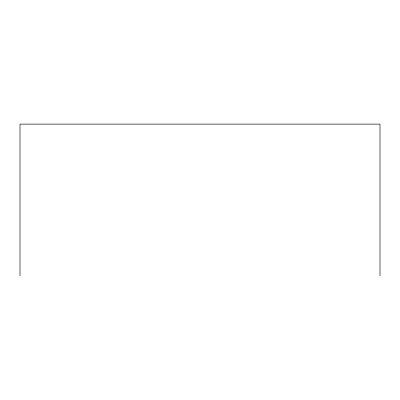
<?xml version="1.0" encoding="UTF-8"?>
<svg xmlns="http://www.w3.org/2000/svg" width="400" height="400" viewBox="0 0 400 400"><rect width="100%" height="100%" fill="white"/><g stroke="black" fill="none" stroke-linecap="round" stroke-linejoin="round"><path stroke-width="0.6" d="M380 275.88L380 124.12L20 124.12L20 275.88"/></g></svg>
